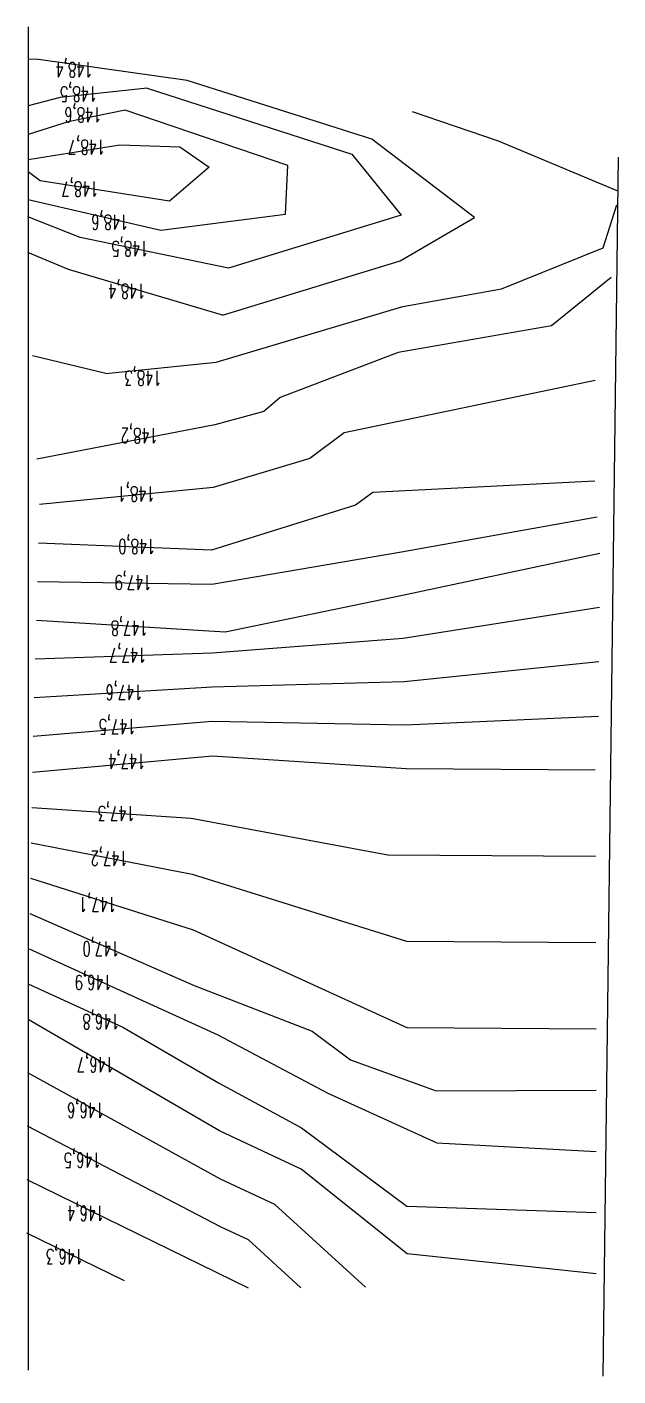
# Model space of a CAD drawing. Header units: millimetres. Extents: x -24587 to 37983, y -70862 to 338.
# Drawn here: x -10283 to -6301, y -65942 to -56862 of the extents above; entities that cross this region are included whole.
import ezdxf

# ---------------------------------------------------------------- set-up
doc = ezdxf.new("R2010")
doc.units = ezdxf.units.MM
doc.header["$LTSCALE"] = 50
doc.layers.add('K-UWAGI', color=1, linetype='Continuous')
doc.layers.add('Z-WARSTWICE', color=120, linetype='Continuous')
doc.styles.add('text 2mm', font='romans.shx', dxfattribs={"width": 0.65})

# ---------------------------------------------------------------- blocks, each defined once
blk = doc.blocks.new('A$C911525e4')
for points in [[(-1876.1, 3643.4), (-1876.1, -5397.1)], [(-567, 1704), (631, 2069.8), (1131.3, 2361.7), (440.4, 2887.5), (-805.2, 3282.6), (-1806, 3423.7), (-1876.5, 3425.8)], [(-1074.5, 3232.7), (304.5, 2787.3), (638.2, 2377.9), (-525.2, 2020.6), (-1525.5, 2227.3), (-1877, 2366.4)], [(-1074.5, 3232.7), (-1660.7, 3168.2), (-1876.6, 3113.4)], [(-1876.9, 2483.1), (-981.6, 2275.3), (-142.1, 2384.5), (-126.4, 2710.1), (-1222.3, 3083), (-1607.2, 3004.5), (-1876.7, 2920.4)], [(2092.2, 2540.5), (1292.2, 2875.1), (713.6, 3072.8)], [(-1876.8, 2750.5), (-1257.3, 2851.3), (-855, 2835.9), (-657.2, 2700.3), (-924.6, 2470.2), (-1794.8, 2608), (-1876.8, 2668.2)], [(2098.4, 2766.6), (1996.1, -5435.9)], [(-1351.9, 1312.3), (-608.9, 1387.4), (647.3, 1761.7), (1312.1, 1880.6), (1998.8, 2157.7), (2091, 2446.3)], [(-567, 1704), (-1603.2, 2012.3), (-1877.1, 2126.6)], [(2051.8, 1956.6), (1649, 1632), (616.7, 1453.6), (-177.3, 1149.4), (-288.1, 1055.3), (-619.3, 965.4), (-1816.8, 735.7)], [(-1351.9, 1312.3), (-1847, 1431.1)], [(1945, 1264.9), (254.2, 911.4), (21, 739.9), (-629.7, 543.4), (-1798.4, 430.4)], [(1941, 586.7), (446.7, 510.3), (330.1, 424.6), (-640.1, 121.3), (-1805.8, 169.9)], [(1958.4, 343.8), (639.2, 109.2), (-639.2, -109.2), (-1813.2, -90.7)], [(1975.8, 100.9), (645.4, -181.9), (-548.2, -429.9), (-1820.5, -351.3)], [(1972.4, -264.7), (651.6, -473), (-637.3, -570.4), (-1827.9, -611.8)], [(1969.1, -630.4), (657.8, -764.2), (-636.4, -800.9), (-1835.3, -872.4)], [(1965.8, -996.1), (664, -1055.3), (-635.5, -1031.5), (-1842.7, -1132.9)], [(-1846.9, -1370.8), (-634.5, -1262), (670.2, -1346.4), (1944.9, -1355.4)], [(-1851.2, -1608.6), (-778.8, -1682.5), (547.1, -1928), (1946.6, -1937)], [(-1855.4, -1846.4), (-771.6, -2057.9), (673.5, -2509.6), (1948.3, -2518.6)], [(-1859.7, -2084.3), (-764.5, -2433.3), (675.1, -3091.2), (1949.9, -3100.2)], [(-1863.9, -2322.1), (-757.3, -2808.6), (38.2, -3115.1), (294.9, -3307.2), (873.6, -3516.1), (1949.9, -3512.1)], [(-1868.2, -2559.9), (-598.7, -3139), (143.4, -3531.7), (876.7, -3867.4), (1949.9, -3924)], [(-1872.4, -2797.8), (-1237.7, -3087.3), (-592.7, -3462.7), (-35.4, -3764.9), (675.1, -4292.3), (1949.9, -4336)], [(1949.9, -4747.9), (678.6, -4612.5), (-35.8, -4043.3), (-586.8, -3786.4), (-1876.6, -3035.6)], [(396.4, -4838.4), (-213.6, -4281.4), (-580.9, -4110.1), (-1878.5, -3395.4)], [(-38.4, -4841.7), (-391.3, -4519.4), (-575, -4433.8), (-1880.3, -3755.1)], [(-391.4, -4844.4), (-1882.2, -4114.9)], [(-1227.5, -4795.9), (-1884.1, -4474.6)]]:
    blk.add_lwpolyline(points)
at = {"style": 'text 2mm', "width": 0.65}
for s, p in [('148,4', (-1439.9, 3405.6)), ('148,5', (-1410.6, 3242.7)), ('148,6', (-1381.3, 3101.9)), ('148,7', (-1356.3, 2884.7)), ('148,7', (-1400.1, 2602.8)), ('148,6', (-1199.6, 2379.4)), ('148,5', (-1063.8, 2201.9)), ('148,4', (-1084.7, 1915.3)), ('148,3', (-976.1, 1330.2)), ('148,2', (-1001.2, 943.2)), ('148,1', (-1022.1, 550.7)), ('148,0', (-1017.9, 197.1)), ('147,9', (-1043, -45.1)), ('147,8', (-1068.1, -352.7)), ('147,7', (-1078.5, -534.3)), ('147,6', (-1103.6, -784.9)), ('147,5', (-1149.5, -1015.3)), ('147,4', (-1084.8, -1249.2)), ('147,3', (-1155.8, -1600.4)), ('147,2', (-1203.9, -1903.2)), ('147,1', (-1281.9, -2212.1)), ('147,0', (-1259.4, -2510.9)), ('146,9', (-1311.7, -2737.1)), ('146,8', (-1259.4, -3000.7)), ('146,7', (-1296.5, -3290.2)), ('146,6', (-1363.1, -3597.7)), ('146,5', (-1385.1, -3932.7)), ('146,4', (-1362.1, -4291)), ('146,3', (-1504.5, -4582))]:
    blk.add_text(s, height=100, rotation=180, dxfattribs=at).set_placement(p)

msp = doc.modelspace()

# ---------------------------------------------------------------- linework, layer by layer
at = {"layer": 'K-UWAGI'}
msp.add_xline((28707.731, -56709.873), (1, 0), dxfattribs=at)

# ---------------------------------------------------------------- block references
at = {"layer": 'Z-WARSTWICE'}
msp.add_blockref('A$C911525e4', (-8399.253, -60505.744), dxfattribs=at)

doc.saveas('drawing.dxf')
